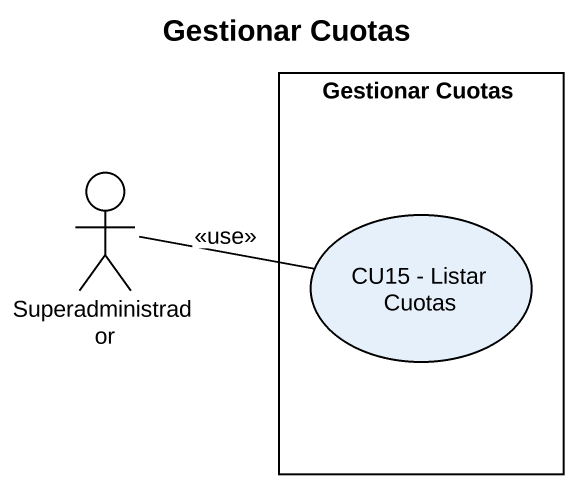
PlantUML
@startuml
title Gestionar Cuotas
rectangle "Gestionar Cuotas" as Gestionar_Cuotas {
  usecase "CU15 - Listar Cuotas" as CU15_Listar_Cuotas
}
actor Superadministrador
Superadministrador -right- CU15_Listar_Cuotas : <<use>>
@enduml
